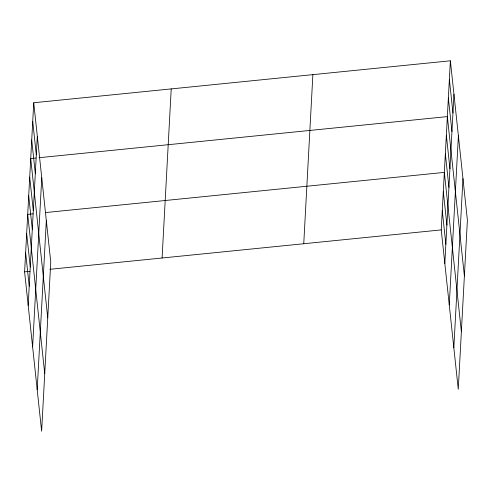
<?xml version="1.0" encoding="UTF-8"?>
<svg xmlns="http://www.w3.org/2000/svg" width="492" height="492" viewBox="0 0 492 492"><rect width="100%" height="100%" fill="white"/><g stroke="black" fill="none" stroke-linecap="round" stroke-linejoin="round"><path stroke-width="0.74" d="M33.733 102.748L50.762 262.107L41.629 431.207L24.6 271.848L33.733 102.748L450.371 60.793L467.4 220.152L458.267 389.252L441.238 229.893L450.371 60.793M28.185 305.403L37.318 136.302M32.62 346.915L41.752 177.815M37.195 389.689L46.322 220.594M162.089 258.005L171.222 88.904M303.748 243.737L312.881 74.636M444.823 263.448L453.956 94.347M449.264 304.96L458.39 135.86M453.833 347.733L462.966 178.639M36.064 158.012L30.719 158.553L47.749 317.912M39.12 157.704L447.357 116.598L464.387 275.957M33.05 213.817L27.706 214.352L44.735 373.711M45.27 212.587L444.344 172.397L461.373 331.756M24.6 271.848L29.944 271.307M49.809 269.308L441.238 229.893M449.362 79.396L452.954 112.945M448.36 97.994L451.945 131.548M446.355 135.195L449.94 168.75M445.346 153.799L448.932 187.354M443.31 191.56L446.896 225.115M442.271 210.73L445.863 244.278M32.724 121.352L36.31 154.9M31.722 139.949L35.307 173.504M29.711 177.151L33.296 210.705M28.708 195.755L32.294 229.309M26.673 233.516L30.258 267.07M25.633 252.685L29.219 286.233"/></g></svg>
